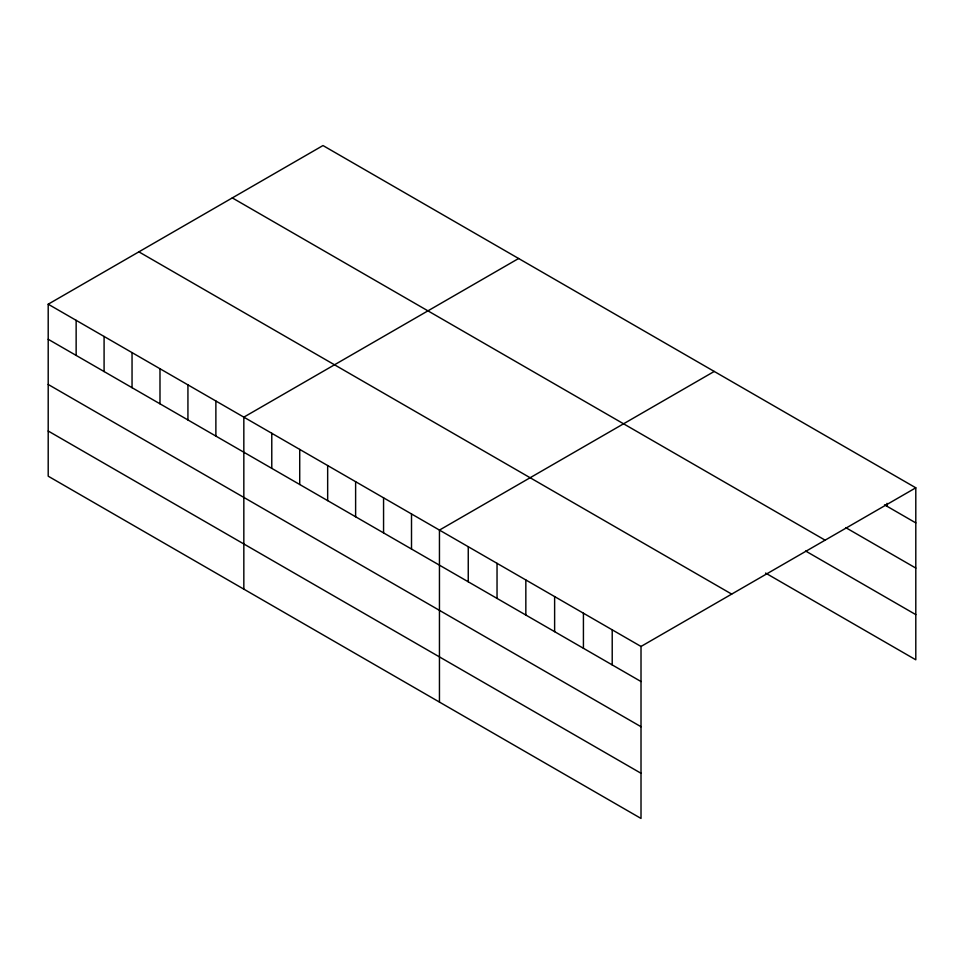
<?xml version="1.0" encoding="UTF-8"?>
<svg xmlns="http://www.w3.org/2000/svg" width="964" height="964" viewBox="0 0 964 964"><rect width="100%" height="100%" fill="white"/><g stroke="black" fill="none" stroke-linecap="round" stroke-linejoin="round"><path stroke-width="1.45" d="M48.2 304.202L641.012 646.458L641.012 818.448L48.2 476.192L48.2 304.202L322.988 145.552L915.8 487.808L915.8 659.798L765.573 573.062M518.62 258.497L243.832 417.147L243.832 589.137M714.24 371.441L439.451 530.092L439.451 702.081M641.012 646.458L915.8 487.808M884.506 504.823L915.8 522.898M845.693 527.597L915.8 568.073M232.312 197.909L825.124 540.165M805.627 551.022L915.8 614.622M138.876 251.845L731.688 594.101M48.2 339.28L641.012 681.536M48.2 384.467L641.012 726.723M48.2 431.016L641.012 773.273M887.001 503.341L887.001 506.269M612.212 629.829L612.212 664.919M583.425 613.212L583.425 648.29M554.625 596.583L554.625 631.673M525.838 579.966L525.838 615.044M497.038 563.337L497.038 598.427M468.251 546.709L468.251 581.798M411.508 513.957L411.508 549.034M383.564 497.822L383.564 532.899M355.62 481.687L355.62 516.764M327.664 465.552L327.664 500.629M299.72 449.417L299.72 484.494M271.776 433.282L271.776 468.359M215.876 401.012L215.876 436.089M187.932 384.877L187.932 419.955M159.988 368.742L159.988 403.82M132.044 352.607L132.044 387.685M104.088 336.472L104.088 371.55M76.144 320.337L76.144 355.415"/></g></svg>
